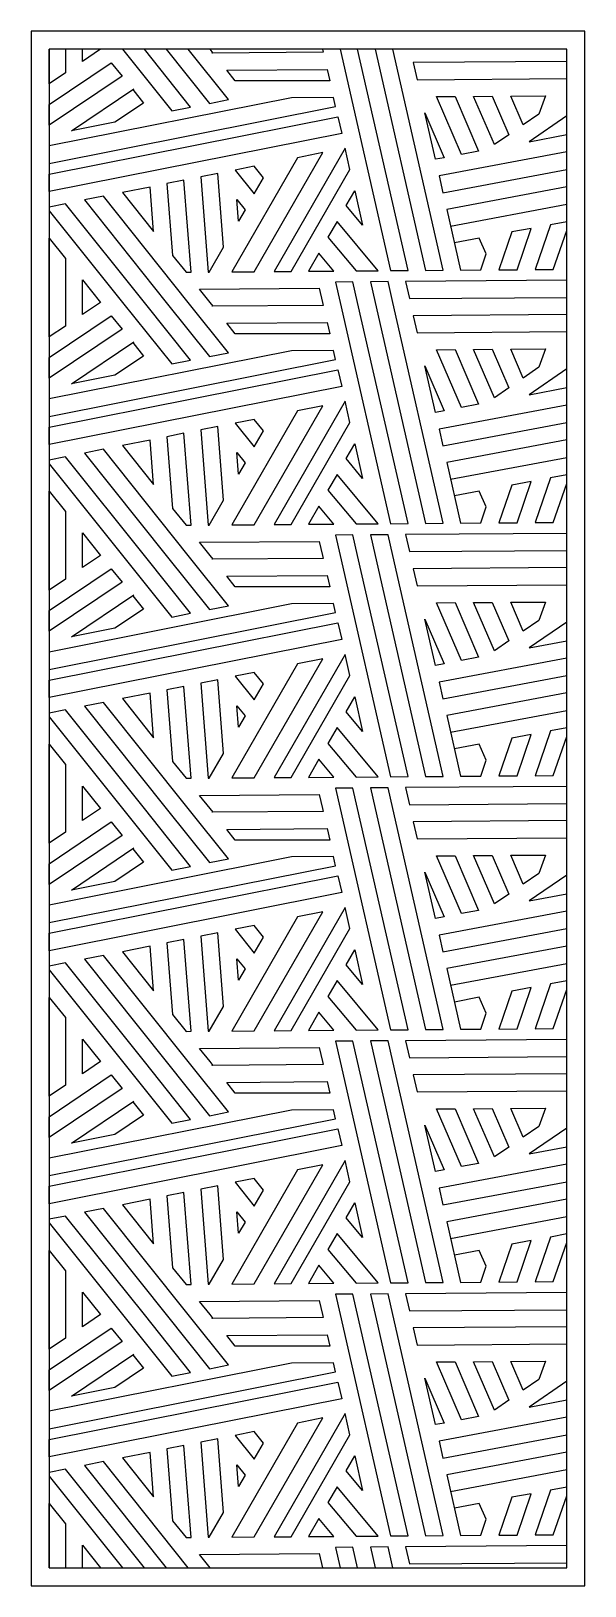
# Model space of a CAD drawing. Header units: millimetres. Extents: x 106 to 1110, y 505 to 3323.
import ezdxf

# ---------------------------------------------------------------- set-up
doc = ezdxf.new("R2010")
doc.units = ezdxf.units.MM
doc.layers.add('Layer 01', color=7, linetype='Continuous', true_color=0xffffff)

msp = doc.modelspace()

# ---------------------------------------------------------------- linework, layer by layer
at = {"layer": 'Layer 01'}
for p, q in [((1109.9, 3322.7), (106.1, 3322.7)), ((106.1, 3322.7), (106.1, 504.8)), ((1109.9, 504.8), (1109.9, 3322.7)), ((1076.9, 3289.7), (139.1, 3289.7)), ((139.1, 3289.7), (139.1, 537.8)), ((139.1, 3227), (139.1, 3289.7)), ((168.5, 3289.7), (168.5, 3246.8)), ((232.1, 3289.7), (199.5, 3267.7)), ((199.5, 3267.7), (199.5, 3289.7)), ((271.8, 3289.7), (361, 3178.1)), ((395.2, 3184.9), (311.5, 3289.7)), ((351.2, 3289.7), (429.5, 3191.7)), ((463.8, 3198.5), (390.9, 3289.7)), ((436.2, 3282.8), (430.6, 3289.7)), ((635.6, 3284.3), (434.1, 3282.8)), ((434.1, 3282.8), (434.9, 3284.3)), ((634.3, 3289.7), (635.6, 3284.3)), ((666.2, 3289.7), (757.6, 2888.6)), ((789.4, 2888.8), (698, 3289.7)), ((729.8, 3289.7), (821.1, 2889.1)), ((852.9, 2889.3), (761.6, 3289.7)), ((1076.9, 537.8), (1076.9, 3289.7)), ((139.1, 3189.6), (251.5, 3265.4)), ((168.5, 3246.8), (139.1, 3227)), ((270.9, 3241.1), (139.1, 3152.2)), ((251.5, 3265.4), (270.9, 3241.1)), ((460.8, 3251.9), (642.6, 3253.3)), ((476.2, 3232.6), (460.8, 3251.9)), ((642.6, 3253.3), (647.4, 3232.6)), ((1076.9, 3267.7), (798.9, 3265.6)), ((798.9, 3265.6), (806, 3234.6)), ((1076.9, 3236.7), (1076.9, 3267.7)), ((179.5, 3142), (292.4, 3218.2)), ((290.3, 3216.8), (309.8, 3192.4)), ((647.4, 3232.6), (476.2, 3232.6)), ((806, 3234.6), (1076.9, 3236.7)), ((827.4, 3235), (827.5, 3234.8)), ((578.1, 3201.9), (139.1, 3114.6)), ((139.1, 3152.2), (139.1, 3189.6)), ((139.1, 3083), (658, 3186.1)), ((309.8, 3192.4), (258.2, 3157.6)), ((361, 3178.1), (395.2, 3184.9)), ((429.5, 3191.7), (463.8, 3198.5)), ((654.2, 3202.5), (578.1, 3201.9)), ((658, 3186.1), (654.2, 3202.5)), ((840.8, 3203.9), (874.5, 3204.1)), ((886, 3099.2), (840.8, 3203.9)), ((874.5, 3204.1), (917.2, 3105.1)), ((908.2, 3204.4), (941.9, 3204.6)), ((945.9, 3116.9), (908.2, 3204.4)), ((941.9, 3204.6), (972, 3134.7)), ((975.5, 3204.9), (1038.6, 3205.4)), ((998.1, 3152.6), (975.5, 3204.9)), ((1038.6, 3205.4), (1026.6, 3172.1)), ((139.1, 3063.6), (662.2, 3167.6)), ((258.2, 3157.6), (179.5, 3142)), ((662.2, 3167.6), (669.1, 3137.4)), ((819.7, 3174.4), (854.7, 3093.3)), ((838.9, 3090.4), (819.7, 3174.4)), ((1026.6, 3172.1), (998.1, 3152.6)), ((1076.9, 3169), (1008.9, 3122.3)), ((1076.9, 3135.2), (1076.9, 3169)), ((669.1, 3137.4), (139.1, 3032)), ((972, 3134.7), (945.9, 3116.9)), ((1008.9, 3122.3), (1076.9, 3135.2)), ((139.1, 3114.6), (139.1, 3083)), ((510.7, 2886.7), (634.7, 3102.4)), ((675.1, 3110.4), (546.7, 2887)), ((634.7, 3102.4), (588.8, 3093.2)), ((675.2, 3110.4), (675.1, 3110.4)), ((684, 3072.1), (675.2, 3110.4)), ((1076.9, 3103.6), (845.8, 3060.1)), ((917.2, 3105.1), (886, 3099.2)), ((1076.9, 3072), (1076.9, 3103.6)), ((588.8, 3093.2), (469.9, 2886.4)), ((510.4, 3077.7), (476.2, 3070.9)), ((527.1, 3056.7), (510.4, 3077.7)), ((577.7, 2887.2), (684, 3072.1)), ((854.7, 3093.3), (838.9, 3090.4)), ((852.7, 3029.8), (1076.9, 3072)), ((139.1, 3032), (139.1, 3063.6)), ((383, 3052.3), (352.4, 3046.2)), ((352.4, 3046.2), (362.6, 2916.2)), ((396.1, 2885.9), (383, 3052.3)), ((444.3, 3064.5), (413.6, 3058.4)), ((413.6, 3058.4), (427.2, 2886.1)), ((454.8, 2930.9), (444.3, 3064.5)), ((476.2, 3070.9), (510.5, 3027.8)), ((510.5, 3027.8), (527.1, 3056.7)), ((845.8, 3060.1), (852.7, 3029.8)), ((237.3, 3023.4), (203, 3016.6)), ((203, 3016.6), (351.2, 2831.1)), ((390.9, 2831.1), (237.3, 3023.4)), ((321.7, 3040.1), (271.5, 3030.2)), ((271.5, 3030.2), (328.1, 2959.4)), ((328.1, 2959.4), (321.7, 3040.1)), ((479.1, 3017.4), (493.9, 2998.9)), ((482.2, 2978.5), (479.1, 3017.4)), ((677.2, 3006.5), (692.7, 3033.5)), ((692.7, 3033.5), (707.1, 2970.7)), ((1076.9, 3040.4), (859.6, 2999.5)), ((1076.9, 3008.9), (1076.9, 3040.4)), ((168.7, 3009.7), (139.1, 3003.9)), ((139.1, 3003.9), (139.1, 2997.1)), ((139.1, 2997.1), (271.8, 2831.1)), ((311.5, 2831.1), (168.7, 3009.7)), ((493.9, 2998.9), (482.2, 2978.5)), ((707.1, 2970.7), (677.2, 3006.5)), ((859.6, 2999.5), (884.7, 2889.5)), ((866.5, 2969.3), (1076.9, 3008.9)), ((660.7, 2977.8), (644.2, 2949.1)), ((735.3, 2888.4), (660.7, 2977.8)), ((1012.6, 2965.2), (977.5, 2958.6)), ((986.9, 2890.3), (1012.6, 2965.2)), ((1047.6, 2971.8), (1019.8, 2890.6)), ((1076.9, 2977.3), (1047.6, 2971.8)), ((1052.7, 2890.8), (1076.9, 2961.6)), ((1076.9, 2961.6), (1076.9, 2977.3)), ((139.1, 2831.1), (139.1, 2947.4)), ((139.1, 2947.4), (168.5, 2910.7)), ((429.1, 2886.1), (454.8, 2930.9)), ((644.2, 2949.1), (695.1, 2888.1)), ((918.5, 2947.5), (873.4, 2939)), ((931.1, 2918.8), (918.5, 2947.5)), ((977.5, 2958.6), (954, 2890.1)), ((168.5, 2910.7), (168.5, 2831.1)), ((332.4, 2904.2), (332.5, 2903.4)), ((362.6, 2916.2), (386.9, 2885.8)), ((627.8, 2920.5), (608.8, 2887.5)), ((655, 2887.8), (627.8, 2920.5)), ((921.2, 2889.8), (931.1, 2918.8)), ((386.9, 2885.8), (396.1, 2885.9)), ((427.2, 2886.1), (429.1, 2886.1)), ((469.9, 2886.4), (510.7, 2886.7)), ((546.7, 2887), (577.7, 2887.2)), ((608.8, 2887.5), (655, 2887.8)), ((695.1, 2888.1), (735.3, 2888.4)), ((757.6, 2888.6), (789.4, 2888.8)), ((821.1, 2889.1), (852.9, 2889.3)), ((884.7, 2889.5), (921.2, 2889.8)), ((954, 2890.1), (986.9, 2890.3)), ((1019.8, 2890.6), (1052.7, 2890.8)), ((199.5, 2831.1), (199.5, 2871.8)), ((199.5, 2871.8), (232.1, 2831.1)), ((411.5, 2855), (628.5, 2856.6)), ((430.6, 2831.1), (411.5, 2855)), ((628.5, 2856.6), (634.3, 2831.1)), ((689.5, 2868.2), (657.8, 2867.9)), ((657.8, 2867.9), (666.2, 2831.1)), ((698, 2831.1), (689.5, 2868.2)), ((753.1, 2868.6), (721.3, 2868.4)), ((721.3, 2868.4), (729.8, 2831.1)), ((761.6, 2831.1), (753.1, 2868.6)), ((1076.9, 2871.1), (784.8, 2868.9)), ((784.8, 2868.9), (791.9, 2837.9)), ((1076.9, 2840.1), (1076.9, 2871.1)), ((139.1, 2768.4), (139.1, 2831.1)), ((168.5, 2831.1), (168.5, 2788.2)), ((232.1, 2831.1), (199.5, 2809.1)), ((199.5, 2809.1), (199.5, 2831.1)), ((271.8, 2831.1), (361, 2719.4)), ((395.2, 2726.2), (311.5, 2831.1)), ((351.2, 2831.1), (429.5, 2733)), ((463.8, 2739.8), (390.9, 2831.1)), ((436.2, 2824.1), (430.6, 2831.1)), ((635.6, 2825.6), (434.1, 2824.1)), ((434.1, 2824.1), (434.9, 2825.6)), ((634.3, 2831.1), (635.6, 2825.6)), ((666.2, 2831.1), (757.6, 2429.9)), ((789.4, 2430.2), (698, 2831.1)), ((729.8, 2831.1), (821.1, 2430.4)), ((852.9, 2430.6), (761.6, 2831.1)), ((791.9, 2837.9), (1076.9, 2840.1)), ((139.1, 2730.9), (251.5, 2806.7)), ((251.5, 2806.7), (270.9, 2782.4)), ((460.8, 2793.3), (642.6, 2794.6)), ((476.2, 2774), (460.8, 2793.3)), ((642.6, 2794.6), (647.4, 2774)), ((1076.9, 2809), (798.9, 2806.9)), ((798.9, 2806.9), (806, 2776)), ((1076.9, 2778), (1076.9, 2809)), ((168.5, 2788.2), (139.1, 2768.4)), ((270.9, 2782.4), (139.1, 2693.5)), ((647.4, 2774), (476.2, 2774)), ((806, 2776), (1076.9, 2778)), ((827.4, 2776.3), (827.5, 2776.1)), ((578.1, 2743.2), (139.1, 2656)), ((179.5, 2683.3), (292.4, 2759.5)), ((309.8, 2733.8), (258.2, 2699)), ((290.3, 2758.1), (309.8, 2733.8)), ((429.5, 2733), (463.8, 2739.8)), ((654.2, 2743.8), (578.1, 2743.2)), ((658, 2727.5), (654.2, 2743.8)), ((840.8, 2745.2), (874.5, 2745.5)), ((886, 2640.6), (840.8, 2745.2)), ((874.5, 2745.5), (917.2, 2646.4)), ((908.2, 2745.7), (941.9, 2746)), ((945.9, 2658.2), (908.2, 2745.7)), ((941.9, 2746), (972, 2676.1)), ((975.5, 2746.2), (1038.6, 2746.7)), ((998.1, 2693.9), (975.5, 2746.2)), ((1038.6, 2746.7), (1026.6, 2713.4)), ((139.1, 2693.5), (139.1, 2730.9)), ((139.1, 2624.3), (658, 2727.5)), ((139.1, 2605), (662.2, 2709)), ((361, 2719.4), (395.2, 2726.2)), ((662.2, 2709), (669.1, 2678.7)), ((819.7, 2715.8), (854.7, 2634.7)), ((838.9, 2631.7), (819.7, 2715.8)), ((1026.6, 2713.4), (998.1, 2693.9)), ((1076.9, 2710.3), (1008.9, 2663.7)), ((1076.9, 2676.5), (1076.9, 2710.3)), ((669.1, 2678.7), (139.1, 2573.3)), ((258.2, 2699), (179.5, 2683.3)), ((139.1, 2656), (139.1, 2624.3)), ((675.1, 2651.7), (546.7, 2428.3)), ((675.2, 2651.8), (675.1, 2651.7)), ((684, 2613.4), (675.2, 2651.8)), ((972, 2676.1), (945.9, 2658.2)), ((1008.9, 2663.7), (1076.9, 2676.5)), ((588.8, 2634.6), (469.9, 2427.8)), ((510.7, 2428.1), (634.7, 2643.7)), ((634.7, 2643.7), (588.8, 2634.6)), ((854.7, 2634.7), (838.9, 2631.7)), ((1076.9, 2644.9), (845.8, 2601.4)), ((917.2, 2646.4), (886, 2640.6)), ((1076.9, 2613.4), (1076.9, 2644.9)), ((139.1, 2573.3), (139.1, 2605)), ((383, 2593.7), (352.4, 2587.6)), ((396.1, 2427.2), (383, 2593.7)), ((444.3, 2605.9), (413.6, 2599.8)), ((413.6, 2599.8), (427.2, 2427.4)), ((454.8, 2472.3), (444.3, 2605.9)), ((510.4, 2619), (476.2, 2612.2)), ((476.2, 2612.2), (510.5, 2569.2)), ((527.1, 2598.1), (510.4, 2619)), ((510.5, 2569.2), (527.1, 2598.1)), ((577.7, 2428.6), (684, 2613.4)), ((845.8, 2601.4), (852.7, 2571.1)), ((852.7, 2571.1), (1076.9, 2613.4)), ((237.3, 2564.7), (203, 2557.9)), ((390.9, 2372.4), (237.3, 2564.7)), ((321.7, 2581.5), (271.5, 2571.5)), ((271.5, 2571.5), (328.1, 2500.7)), ((328.1, 2500.7), (321.7, 2581.5)), ((352.4, 2587.6), (362.6, 2457.5)), ((677.2, 2547.8), (692.7, 2574.9)), ((692.7, 2574.9), (707.1, 2512)), ((1076.9, 2581.8), (859.6, 2540.9)), ((1076.9, 2550.2), (1076.9, 2581.8)), ((168.7, 2551.1), (139.1, 2545.2)), ((139.1, 2545.2), (139.1, 2538.5)), ((139.1, 2538.5), (271.8, 2372.4)), ((311.5, 2372.4), (168.7, 2551.1)), ((203, 2557.9), (351.2, 2372.4)), ((479.1, 2558.8), (493.9, 2540.2)), ((482.2, 2519.9), (479.1, 2558.8)), ((493.9, 2540.2), (482.2, 2519.9)), ((707.1, 2512), (677.2, 2547.8)), ((859.6, 2540.9), (884.7, 2430.9)), ((866.5, 2510.6), (1076.9, 2550.2)), ((660.7, 2519.2), (644.2, 2490.5)), ((735.3, 2429.8), (660.7, 2519.2)), ((1047.6, 2513.1), (1019.8, 2431.9)), ((1076.9, 2518.6), (1047.6, 2513.1)), ((1076.9, 2503), (1076.9, 2518.6)), ((139.1, 2372.4), (139.1, 2488.7)), ((139.1, 2488.7), (168.5, 2452)), ((644.2, 2490.5), (695.1, 2429.5)), ((918.5, 2488.8), (873.4, 2480.3)), ((931.1, 2460.2), (918.5, 2488.8)), ((977.5, 2499.9), (954, 2431.4)), ((1012.6, 2506.5), (977.5, 2499.9)), ((986.9, 2431.7), (1012.6, 2506.5)), ((1052.7, 2432.2), (1076.9, 2503)), ((168.5, 2452), (168.5, 2372.4)), ((362.6, 2457.5), (386.9, 2427.1)), ((429.1, 2427.4), (454.8, 2472.3)), ((627.8, 2461.8), (608.8, 2428.8)), ((655, 2429.2), (627.8, 2461.8)), ((921.2, 2431.2), (931.1, 2460.2)), ((332.4, 2445.6), (332.5, 2444.7)), ((386.9, 2427.1), (396.1, 2427.2)), ((427.2, 2427.4), (429.1, 2427.4)), ((469.9, 2427.8), (510.7, 2428.1)), ((546.7, 2428.3), (577.7, 2428.6)), ((608.8, 2428.8), (655, 2429.2)), ((695.1, 2429.5), (735.3, 2429.8)), ((757.6, 2429.9), (789.4, 2430.2)), ((821.1, 2430.4), (852.9, 2430.6)), ((884.7, 2430.9), (921.2, 2431.2)), ((954, 2431.4), (986.9, 2431.7)), ((1019.8, 2431.9), (1052.7, 2432.2)), ((199.5, 2372.4), (199.5, 2413.2)), ((199.5, 2413.2), (232.1, 2372.4)), ((411.5, 2396.3), (628.5, 2397.9)), ((430.6, 2372.4), (411.5, 2396.3)), ((628.5, 2397.9), (634.3, 2372.4)), ((689.5, 2409.5), (657.8, 2409.3)), ((657.8, 2409.3), (666.2, 2372.4)), ((698, 2372.4), (689.5, 2409.5)), ((753.1, 2410), (721.3, 2409.7)), ((721.3, 2409.7), (729.8, 2372.4)), ((761.6, 2372.4), (753.1, 2410)), ((1076.9, 2412.4), (784.8, 2410.2)), ((784.8, 2410.2), (791.9, 2379.3)), ((1076.9, 2381.4), (1076.9, 2412.4)), ((139.1, 2309.7), (139.1, 2372.4)), ((168.5, 2372.4), (168.5, 2329.5)), ((232.1, 2372.4), (199.5, 2350.4)), ((199.5, 2350.4), (199.5, 2372.4)), ((271.8, 2372.4), (361, 2260.7)), ((395.2, 2267.6), (311.5, 2372.4)), ((351.2, 2372.4), (429.5, 2274.4)), ((463.8, 2281.2), (390.9, 2372.4)), ((436.2, 2365.4), (430.6, 2372.4)), ((634.3, 2372.4), (635.6, 2367)), ((666.2, 2372.4), (757.6, 1971.3)), ((789.4, 1971.5), (698, 2372.4)), ((729.8, 2372.4), (821.1, 1971.7)), ((852.9, 1972), (761.6, 2372.4)), ((791.9, 2379.3), (1076.9, 2381.4)), ((139.1, 2272.3), (251.5, 2348.1)), ((251.5, 2348.1), (270.9, 2323.8)), ((635.6, 2367), (434.1, 2365.4)), ((434.1, 2365.4), (434.9, 2367)), ((1076.9, 2350.4), (798.9, 2348.3)), ((798.9, 2348.3), (806, 2317.3)), ((1076.9, 2319.3), (1076.9, 2350.4)), ((168.5, 2329.5), (139.1, 2309.7)), ((270.9, 2323.8), (139.1, 2234.9)), ((460.8, 2334.6), (642.6, 2336)), ((476.2, 2315.3), (460.8, 2334.6)), ((647.4, 2315.3), (476.2, 2315.3)), ((642.6, 2336), (647.4, 2315.3)), ((806, 2317.3), (1076.9, 2319.3)), ((827.4, 2317.7), (827.5, 2317.5)), ((578.1, 2284.6), (139.1, 2197.3)), ((179.5, 2224.7), (292.4, 2300.8)), ((290.3, 2299.4), (309.8, 2275.1)), ((654.2, 2285.1), (578.1, 2284.6)), ((658, 2268.8), (654.2, 2285.1)), ((840.8, 2286.5), (874.5, 2286.8)), ((886, 2181.9), (840.8, 2286.5)), ((874.5, 2286.8), (917.2, 2187.8)), ((908.2, 2287), (941.9, 2287.3)), ((945.9, 2199.5), (908.2, 2287)), ((941.9, 2287.3), (972, 2217.4)), ((975.5, 2287.6), (1038.6, 2288)), ((998.1, 2235.3), (975.5, 2287.6)), ((1038.6, 2288), (1026.6, 2254.7)), ((139.1, 2234.9), (139.1, 2272.3)), ((139.1, 2165.7), (658, 2268.8)), ((309.8, 2275.1), (258.2, 2240.3)), ((361, 2260.7), (395.2, 2267.6)), ((429.5, 2274.4), (463.8, 2281.2)), ((819.7, 2257.1), (854.7, 2176)), ((838.9, 2173), (819.7, 2257.1)), ((1026.6, 2254.7), (998.1, 2235.3)), ((139.1, 2146.3), (662.2, 2250.3)), ((258.2, 2240.3), (179.5, 2224.7)), ((662.2, 2250.3), (669.1, 2220)), ((1076.9, 2251.6), (1008.9, 2205)), ((1076.9, 2217.8), (1076.9, 2251.6)), ((669.1, 2220), (139.1, 2114.7)), ((972, 2217.4), (945.9, 2199.5)), ((1008.9, 2205), (1076.9, 2217.8)), ((139.1, 2197.3), (139.1, 2165.7)), ((588.8, 2175.9), (469.9, 1969.1)), ((510.7, 1969.4), (634.7, 2185)), ((675.1, 2193.1), (546.7, 1969.7)), ((634.7, 2185), (588.8, 2175.9)), ((675.2, 2193.1), (675.1, 2193.1)), ((684, 2154.7), (675.2, 2193.1)), ((854.7, 2176), (838.9, 2173)), ((1076.9, 2186.3), (845.8, 2142.8)), ((917.2, 2187.8), (886, 2181.9)), ((1076.9, 2154.7), (1076.9, 2186.3)), ((139.1, 2114.7), (139.1, 2146.3)), ((444.3, 2147.2), (413.6, 2141.1)), ((454.8, 2013.6), (444.3, 2147.2)), ((510.4, 2160.3), (476.2, 2153.5)), ((476.2, 2153.5), (510.5, 2110.5)), ((527.1, 2139.4), (510.4, 2160.3)), ((577.7, 1969.9), (684, 2154.7)), ((845.8, 2142.8), (852.7, 2112.5)), ((852.7, 2112.5), (1076.9, 2154.7)), ((321.7, 2122.8), (271.5, 2112.9)), ((328.1, 2042.1), (321.7, 2122.8)), ((383, 2135), (352.4, 2128.9)), ((352.4, 2128.9), (362.6, 1998.8)), ((396.1, 1968.5), (383, 2135)), ((413.6, 2141.1), (427.2, 1968.8)), ((510.5, 2110.5), (527.1, 2139.4)), ((677.2, 2089.2), (692.7, 2116.2)), ((692.7, 2116.2), (707.1, 2053.4)), ((1076.9, 2123.1), (859.6, 2082.2)), ((1076.9, 2091.6), (1076.9, 2123.1)), ((168.7, 2092.4), (139.1, 2086.5)), ((139.1, 2086.5), (139.1, 2079.8)), ((311.5, 1913.7), (168.7, 2092.4)), ((237.3, 2106), (203, 2099.2)), ((203, 2099.2), (351.2, 1913.7)), ((390.9, 1913.7), (237.3, 2106)), ((271.5, 2112.9), (328.1, 2042.1)), ((479.1, 2100.1), (493.9, 2081.6)), ((482.2, 2061.2), (479.1, 2100.1)), ((707.1, 2053.4), (677.2, 2089.2)), ((866.5, 2051.9), (1076.9, 2091.6)), ((139.1, 2079.8), (271.8, 1913.7)), ((493.9, 2081.6), (482.2, 2061.2)), ((660.7, 2060.5), (644.2, 2031.8)), ((735.3, 1971.1), (660.7, 2060.5)), ((859.6, 2082.2), (884.7, 1972.2)), ((1076.9, 2060), (1047.6, 2054.5)), ((1076.9, 2044.3), (1076.9, 2060)), ((139.1, 1913.7), (139.1, 2030.1)), ((139.1, 2030.1), (168.5, 1993.4)), ((644.2, 2031.8), (695.1, 1970.8)), ((918.5, 2030.2), (873.4, 2021.7)), ((931.1, 2001.5), (918.5, 2030.2)), ((977.5, 2041.3), (954, 1972.7)), ((1012.6, 2047.9), (977.5, 2041.3)), ((986.9, 1973), (1012.6, 2047.9)), ((1047.6, 2054.5), (1019.8, 1973.2)), ((1052.7, 1973.5), (1076.9, 2044.3)), ((429.1, 1968.8), (454.8, 2013.6)), ((627.8, 2003.1), (608.8, 1970.1)), ((655, 1970.5), (627.8, 2003.1)), ((921.2, 1972.5), (931.1, 2001.5)), ((168.5, 1993.4), (168.5, 1913.7)), ((332.4, 1986.9), (332.5, 1986.1)), ((362.6, 1998.8), (386.9, 1968.5)), ((954, 1972.7), (986.9, 1973)), ((1019.8, 1973.2), (1052.7, 1973.5)), ((199.5, 1913.7), (199.5, 1954.5)), ((199.5, 1954.5), (232.1, 1913.7)), ((386.9, 1968.5), (396.1, 1968.5)), ((427.2, 1968.8), (429.1, 1968.8)), ((469.9, 1969.1), (510.7, 1969.4)), ((546.7, 1969.7), (577.7, 1969.9)), ((608.8, 1970.1), (655, 1970.5)), ((689.5, 1950.8), (657.8, 1950.6)), ((657.8, 1950.6), (666.2, 1913.7)), ((698, 1913.7), (689.5, 1950.8)), ((695.1, 1970.8), (735.3, 1971.1)), ((753.1, 1951.3), (721.3, 1951.1)), ((721.3, 1951.1), (729.8, 1913.7)), ((761.6, 1913.7), (753.1, 1951.3)), ((757.6, 1971.3), (789.4, 1971.5)), ((1076.9, 1953.8), (784.8, 1951.6)), ((784.8, 1951.6), (791.9, 1920.6)), ((821.1, 1971.7), (852.9, 1972)), ((884.7, 1972.2), (921.2, 1972.5)), ((1076.9, 1922.7), (1076.9, 1953.8)), ((411.5, 1937.6), (628.5, 1939.3)), ((430.6, 1913.7), (411.5, 1937.6)), ((628.5, 1939.3), (634.3, 1913.7)), ((791.9, 1920.6), (1076.9, 1922.7)), ((139.1, 1851), (139.1, 1913.7)), ((139.1, 1813.6), (251.5, 1889.4)), ((168.5, 1913.7), (168.5, 1870.8)), ((232.1, 1913.7), (199.5, 1891.8)), ((199.5, 1891.8), (199.5, 1913.7)), ((251.5, 1889.4), (270.9, 1865.1)), ((271.8, 1913.7), (361, 1802.1)), ((395.2, 1808.9), (311.5, 1913.7)), ((351.2, 1913.7), (429.5, 1815.7)), ((463.8, 1822.5), (390.9, 1913.7)), ((436.2, 1906.8), (430.6, 1913.7)), ((635.6, 1908.3), (434.1, 1906.8)), ((434.1, 1906.8), (434.9, 1908.3)), ((634.3, 1913.7), (635.6, 1908.3)), ((666.2, 1913.7), (757.6, 1512.6)), ((789.4, 1512.8), (698, 1913.7)), ((729.8, 1913.7), (821.1, 1513.1)), ((852.9, 1513.3), (761.6, 1913.7)), ((1076.9, 1891.7), (798.9, 1889.6)), ((798.9, 1889.6), (806, 1858.6)), ((1076.9, 1860.7), (1076.9, 1891.7)), ((168.5, 1870.8), (139.1, 1851)), ((270.9, 1865.1), (139.1, 1776.2)), ((460.8, 1875.9), (642.6, 1877.3)), ((476.2, 1856.6), (460.8, 1875.9)), ((642.6, 1877.3), (647.4, 1856.6)), ((806, 1858.6), (1076.9, 1860.7)), ((179.5, 1766), (292.4, 1842.2)), ((290.3, 1840.8), (309.8, 1816.5)), ((647.4, 1856.6), (476.2, 1856.6)), ((827.4, 1859), (827.5, 1858.8)), ((578.1, 1825.9), (139.1, 1738.6)), ((139.1, 1776.2), (139.1, 1813.6)), ((139.1, 1707), (658, 1810.1)), ((309.8, 1816.5), (258.2, 1781.6)), ((361, 1802.1), (395.2, 1808.9)), ((429.5, 1815.7), (463.8, 1822.5)), ((654.2, 1826.5), (578.1, 1825.9)), ((658, 1810.1), (654.2, 1826.5)), ((840.8, 1827.9), (874.5, 1828.1)), ((886, 1723.2), (840.8, 1827.9)), ((874.5, 1828.1), (917.2, 1729.1)), ((908.2, 1828.4), (941.9, 1828.6)), ((945.9, 1740.9), (908.2, 1828.4)), ((941.9, 1828.6), (972, 1758.7)), ((975.5, 1828.9), (1038.6, 1829.4)), ((998.1, 1776.6), (975.5, 1828.9)), ((1038.6, 1829.4), (1026.6, 1796.1)), ((139.1, 1687.7), (662.2, 1791.6)), ((258.2, 1781.6), (179.5, 1766)), ((662.2, 1791.6), (669.1, 1761.4)), ((819.7, 1798.4), (854.7, 1717.3)), ((838.9, 1714.4), (819.7, 1798.4)), ((1026.6, 1796.1), (998.1, 1776.6)), ((1076.9, 1793), (1008.9, 1746.4)), ((1076.9, 1759.2), (1076.9, 1793)), ((669.1, 1761.4), (139.1, 1656)), ((972, 1758.7), (945.9, 1740.9)), ((1008.9, 1746.4), (1076.9, 1759.2)), ((139.1, 1738.6), (139.1, 1707)), ((510.7, 1510.7), (634.7, 1726.4)), ((675.1, 1734.4), (546.7, 1511)), ((634.7, 1726.4), (588.8, 1717.3)), ((675.2, 1734.4), (675.1, 1734.4)), ((684, 1696.1), (675.2, 1734.4)), ((1076.9, 1727.6), (845.8, 1684.1)), ((917.2, 1729.1), (886, 1723.2)), ((1076.9, 1696), (1076.9, 1727.6)), ((588.8, 1717.3), (469.9, 1510.4)), ((510.4, 1701.7), (476.2, 1694.9)), ((476.2, 1694.9), (510.5, 1651.8)), ((527.1, 1680.7), (510.4, 1701.7)), ((577.7, 1511.2), (684, 1696.1)), ((854.7, 1717.3), (838.9, 1714.4)), ((852.7, 1653.8), (1076.9, 1696)), ((139.1, 1656), (139.1, 1687.7)), ((321.7, 1664.2), (271.5, 1654.2)), ((328.1, 1583.4), (321.7, 1664.2)), ((383, 1676.3), (352.4, 1670.3)), ((352.4, 1670.3), (362.6, 1540.2)), ((396.1, 1509.9), (383, 1676.3)), ((444.3, 1688.5), (413.6, 1682.4)), ((413.6, 1682.4), (427.2, 1510.1)), ((454.8, 1554.9), (444.3, 1688.5)), ((510.5, 1651.8), (527.1, 1680.7)), ((845.8, 1684.1), (852.7, 1653.8)), ((1076.9, 1664.5), (859.6, 1623.6)), ((1076.9, 1632.9), (1076.9, 1664.5)), ((237.3, 1647.4), (203, 1640.6)), ((203, 1640.6), (351.2, 1455.1)), ((390.9, 1455.1), (237.3, 1647.4)), ((271.5, 1654.2), (328.1, 1583.4)), ((479.1, 1641.4), (493.9, 1622.9)), ((482.2, 1602.5), (479.1, 1641.4)), ((677.2, 1630.5), (692.7, 1657.5)), ((692.7, 1657.5), (707.1, 1594.7)), ((168.7, 1633.8), (139.1, 1627.9)), ((139.1, 1627.9), (139.1, 1621.1)), ((139.1, 1621.1), (271.8, 1455.1)), ((311.5, 1455.1), (168.7, 1633.8)), ((493.9, 1622.9), (482.2, 1602.5)), ((707.1, 1594.7), (677.2, 1630.5)), ((859.6, 1623.6), (884.7, 1513.6)), ((866.5, 1593.3), (1076.9, 1632.9)), ((660.7, 1601.8), (644.2, 1573.2)), ((735.3, 1512.4), (660.7, 1601.8)), ((977.5, 1582.6), (954, 1514.1)), ((1012.6, 1589.2), (977.5, 1582.6)), ((986.9, 1514.3), (1012.6, 1589.2)), ((1047.6, 1595.8), (1019.8, 1514.6)), ((1076.9, 1601.3), (1047.6, 1595.8)), ((1052.7, 1514.8), (1076.9, 1585.7)), ((1076.9, 1585.7), (1076.9, 1601.3)), ((139.1, 1455.1), (139.1, 1571.4)), ((139.1, 1571.4), (168.5, 1534.7)), ((429.1, 1510.1), (454.8, 1554.9)), ((644.2, 1573.2), (695.1, 1512.1)), ((918.5, 1571.5), (873.4, 1563)), ((931.1, 1542.9), (918.5, 1571.5)), ((168.5, 1534.7), (168.5, 1455.1)), ((332.4, 1528.2), (332.5, 1527.4)), ((362.6, 1540.2), (386.9, 1509.8)), ((627.8, 1544.5), (608.8, 1511.5)), ((655, 1511.8), (627.8, 1544.5)), ((921.2, 1513.8), (931.1, 1542.9)), ((199.5, 1455.1), (199.5, 1495.9)), ((199.5, 1495.9), (232.1, 1455.1)), ((386.9, 1509.8), (396.1, 1509.9)), ((427.2, 1510.1), (429.1, 1510.1)), ((469.9, 1510.4), (510.7, 1510.7)), ((546.7, 1511), (577.7, 1511.2)), ((608.8, 1511.5), (655, 1511.8)), ((695.1, 1512.1), (735.3, 1512.4)), ((757.6, 1512.6), (789.4, 1512.8)), ((1076.9, 1495.1), (784.8, 1492.9)), ((821.1, 1513.1), (852.9, 1513.3)), ((884.7, 1513.6), (921.2, 1513.8)), ((954, 1514.1), (986.9, 1514.3)), ((1019.8, 1514.6), (1052.7, 1514.8)), ((1076.9, 1464.1), (1076.9, 1495.1)), ((411.5, 1479), (628.5, 1480.6)), ((430.6, 1455.1), (411.5, 1479)), ((628.5, 1480.6), (634.3, 1455.1)), ((689.5, 1492.2), (657.8, 1491.9)), ((657.8, 1491.9), (666.2, 1455.1)), ((698, 1455.1), (689.5, 1492.2)), ((753.1, 1492.7), (721.3, 1492.4)), ((721.3, 1492.4), (729.8, 1455.1)), ((761.6, 1455.1), (753.1, 1492.7)), ((784.8, 1492.9), (791.9, 1461.9)), ((139.1, 1392.4), (139.1, 1455.1)), ((168.5, 1455.1), (168.5, 1412.2)), ((232.1, 1455.1), (199.5, 1433.1)), ((199.5, 1433.1), (199.5, 1455.1)), ((271.8, 1455.1), (361, 1343.4)), ((395.2, 1350.2), (311.5, 1455.1)), ((351.2, 1455.1), (429.5, 1357)), ((463.8, 1363.9), (390.9, 1455.1)), ((436.2, 1448.1), (430.6, 1455.1)), ((635.6, 1449.6), (434.1, 1448.1)), ((434.1, 1448.1), (434.9, 1449.6)), ((634.3, 1455.1), (635.6, 1449.6)), ((666.2, 1455.1), (757.6, 1053.9)), ((789.4, 1054.2), (698, 1455.1)), ((729.8, 1455.1), (821.1, 1054.4)), ((852.9, 1054.7), (761.6, 1455.1)), ((791.9, 1461.9), (1076.9, 1464.1)), ((139.1, 1355), (251.5, 1430.8)), ((168.5, 1412.2), (139.1, 1392.4)), ((251.5, 1430.8), (270.9, 1406.4)), ((460.8, 1417.3), (642.6, 1418.7)), ((476.2, 1398), (460.8, 1417.3)), ((642.6, 1418.7), (647.4, 1398)), ((1076.9, 1433.1), (798.9, 1431)), ((798.9, 1431), (806, 1400)), ((1076.9, 1402), (1076.9, 1433.1)), ((270.9, 1406.4), (139.1, 1317.5)), ((179.5, 1307.4), (292.4, 1383.5)), ((290.3, 1382.1), (309.8, 1357.8)), ((647.4, 1398), (476.2, 1398)), ((806, 1400), (1076.9, 1402)), ((827.4, 1400.3), (827.5, 1400.1)), ((578.1, 1367.2), (139.1, 1280)), ((139.1, 1317.5), (139.1, 1355)), ((309.8, 1357.8), (258.2, 1323)), ((429.5, 1357), (463.8, 1363.9)), ((654.2, 1367.8), (578.1, 1367.2)), ((658, 1351.5), (654.2, 1367.8)), ((840.8, 1369.2), (874.5, 1369.5)), ((886, 1264.6), (840.8, 1369.2)), ((874.5, 1369.5), (917.2, 1270.4)), ((908.2, 1369.7), (941.9, 1370)), ((945.9, 1282.2), (908.2, 1369.7)), ((941.9, 1370), (972, 1300.1)), ((975.5, 1370.2), (1038.6, 1370.7)), ((998.1, 1317.9), (975.5, 1370.2)), ((1038.6, 1370.7), (1026.6, 1337.4)), ((139.1, 1248.3), (658, 1351.5)), ((139.1, 1229), (662.2, 1333)), ((361, 1343.4), (395.2, 1350.2)), ((662.2, 1333), (669.1, 1302.7)), ((819.7, 1339.8), (854.7, 1258.7)), ((838.9, 1255.7), (819.7, 1339.8)), ((1026.6, 1337.4), (998.1, 1317.9)), ((1076.9, 1334.3), (1008.9, 1287.7)), ((1076.9, 1300.5), (1076.9, 1334.3)), ((669.1, 1302.7), (139.1, 1197.4)), ((258.2, 1323), (179.5, 1307.4)), ((972, 1300.1), (945.9, 1282.2)), ((1008.9, 1287.7), (1076.9, 1300.5)), ((139.1, 1280), (139.1, 1248.3)), ((675.1, 1275.7), (546.7, 1052.4)), ((675.2, 1275.8), (675.1, 1275.7)), ((684, 1237.4), (675.2, 1275.8)), ((1076.9, 1268.9), (845.8, 1225.4)), ((917.2, 1270.4), (886, 1264.6)), ((1076.9, 1237.4), (1076.9, 1268.9)), ((588.8, 1258.6), (469.9, 1051.8)), ((510.4, 1243), (476.2, 1236.2)), ((527.1, 1222.1), (510.4, 1243)), ((510.7, 1052.1), (634.7, 1267.7)), ((634.7, 1267.7), (588.8, 1258.6)), ((854.7, 1258.7), (838.9, 1255.7)), ((139.1, 1197.4), (139.1, 1229)), ((383, 1217.7), (352.4, 1211.6)), ((396.1, 1051.2), (383, 1217.7)), ((444.3, 1229.9), (413.6, 1223.8)), ((413.6, 1223.8), (427.2, 1051.4)), ((454.8, 1096.3), (444.3, 1229.9)), ((476.2, 1236.2), (510.5, 1193.2)), ((510.5, 1193.2), (527.1, 1222.1)), ((577.7, 1052.6), (684, 1237.4)), ((845.8, 1225.4), (852.7, 1195.2)), ((852.7, 1195.2), (1076.9, 1237.4)), ((237.3, 1188.7), (203, 1181.9)), ((390.9, 996.4), (237.3, 1188.7)), ((321.7, 1205.5), (271.5, 1195.5)), ((271.5, 1195.5), (328.1, 1124.7)), ((328.1, 1124.7), (321.7, 1205.5)), ((352.4, 1211.6), (362.6, 1081.5)), ((677.2, 1171.9), (692.7, 1198.9)), ((692.7, 1198.9), (707.1, 1136)), ((1076.9, 1205.8), (859.6, 1164.9)), ((1076.9, 1174.2), (1076.9, 1205.8)), ((168.7, 1175.1), (139.1, 1169.2)), ((139.1, 1169.2), (139.1, 1162.5)), ((139.1, 1162.5), (271.8, 996.4)), ((311.5, 996.4), (168.7, 1175.1)), ((203, 1181.9), (351.2, 996.4)), ((479.1, 1182.8), (493.9, 1164.3)), ((482.2, 1143.9), (479.1, 1182.8)), ((493.9, 1164.3), (482.2, 1143.9)), ((707.1, 1136), (677.2, 1171.9)), ((859.6, 1164.9), (884.7, 1054.9)), ((866.5, 1134.6), (1076.9, 1174.2)), ((660.7, 1143.2), (644.2, 1114.5)), ((735.3, 1053.8), (660.7, 1143.2)), ((1012.6, 1130.5), (977.5, 1123.9)), ((986.9, 1055.7), (1012.6, 1130.5)), ((1047.6, 1137.1), (1019.8, 1055.9)), ((1076.9, 1142.7), (1047.6, 1137.1)), ((1076.9, 1127), (1076.9, 1142.7)), ((139.1, 996.4), (139.1, 1112.8)), ((139.1, 1112.8), (168.5, 1076)), ((644.2, 1114.5), (695.1, 1053.5)), ((918.5, 1112.8), (873.4, 1104.3)), ((931.1, 1084.2), (918.5, 1112.8)), ((977.5, 1123.9), (954, 1055.4)), ((1052.7, 1056.2), (1076.9, 1127)), ((168.5, 1076), (168.5, 996.4)), ((362.6, 1081.5), (386.9, 1051.1)), ((429.1, 1051.5), (454.8, 1096.3)), ((627.8, 1085.8), (608.8, 1052.8)), ((655, 1053.2), (627.8, 1085.8)), ((921.2, 1055.2), (931.1, 1084.2)), ((332.4, 1069.6), (332.5, 1068.7)), ((386.9, 1051.1), (396.1, 1051.2)), ((427.2, 1051.4), (429.1, 1051.5)), ((469.9, 1051.8), (510.7, 1052.1)), ((546.7, 1052.4), (577.7, 1052.6)), ((608.8, 1052.8), (655, 1053.2)), ((695.1, 1053.5), (735.3, 1053.8)), ((757.6, 1053.9), (789.4, 1054.2)), ((821.1, 1054.4), (852.9, 1054.7)), ((884.7, 1054.9), (921.2, 1055.2)), ((954, 1055.4), (986.9, 1055.7)), ((1019.8, 1055.9), (1052.7, 1056.2)), ((199.5, 996.4), (199.5, 1037.2)), ((199.5, 1037.2), (232.1, 996.4)), ((411.5, 1020.3), (628.5, 1021.9)), ((430.6, 996.4), (411.5, 1020.3)), ((628.5, 1021.9), (634.3, 996.4)), ((689.5, 1033.5), (657.8, 1033.3)), ((657.8, 1033.3), (666.2, 996.4)), ((698, 996.4), (689.5, 1033.5)), ((753.1, 1034), (721.3, 1033.8)), ((721.3, 1033.8), (729.8, 996.4)), ((761.6, 996.4), (753.1, 1034)), ((1076.9, 1036.4), (784.8, 1034.2)), ((784.8, 1034.2), (791.9, 1003.3)), ((1076.9, 1005.4), (1076.9, 1036.4)), ((139.1, 933.7), (139.1, 996.4)), ((168.5, 996.4), (168.5, 953.5)), ((232.1, 996.4), (199.5, 974.4)), ((199.5, 974.4), (199.5, 996.4)), ((271.8, 996.4), (361, 884.8)), ((395.2, 891.6), (311.5, 996.4)), ((351.2, 996.4), (429.5, 898.4)), ((463.8, 905.2), (390.9, 996.4)), ((436.2, 989.5), (430.6, 996.4)), ((635.6, 991), (434.1, 989.4)), ((434.1, 989.4), (434.9, 991)), ((634.3, 996.4), (635.6, 991)), ((666.2, 996.4), (757.6, 595.3)), ((789.4, 595.5), (698, 996.4)), ((729.8, 996.4), (821.1, 595.8)), ((852.9, 596), (761.6, 996.4)), ((791.9, 1003.3), (1076.9, 1005.4)), ((139.1, 896.3), (251.5, 972.1)), ((251.5, 972.1), (270.9, 947.8)), ((460.8, 958.6), (642.6, 960)), ((476.2, 939.3), (460.8, 958.6)), ((642.6, 960), (647.4, 939.3)), ((1076.9, 974.4), (798.9, 972.3)), ((798.9, 972.3), (806, 941.3)), ((1076.9, 943.4), (1076.9, 974.4)), ((168.5, 953.5), (139.1, 933.7)), ((270.9, 947.8), (139.1, 858.9)), ((647.4, 939.3), (476.2, 939.3)), ((806, 941.3), (1076.9, 943.4)), ((827.4, 941.7), (827.5, 941.5)), ((578.1, 908.6), (139.1, 821.3)), ((179.5, 848.7), (292.4, 924.8)), ((290.3, 923.5), (309.8, 899.1)), ((429.5, 898.4), (463.8, 905.2)), ((654.2, 909.1), (578.1, 908.6)), ((658, 892.8), (654.2, 909.1)), ((840.8, 910.6), (874.5, 910.8)), ((886, 805.9), (840.8, 910.6)), ((874.5, 910.8), (917.2, 811.8)), ((908.2, 911.1), (941.9, 911.3)), ((945.9, 823.5), (908.2, 911.1)), ((941.9, 911.3), (972, 841.4)), ((975.5, 911.6), (1038.6, 912)), ((998.1, 859.3), (975.5, 911.6)), ((1038.6, 912), (1026.6, 878.8)), ((139.1, 858.9), (139.1, 896.3)), ((139.1, 789.7), (658, 892.8)), ((139.1, 770.3), (662.2, 874.3)), ((309.8, 899.1), (258.2, 864.3)), ((361, 884.8), (395.2, 891.6)), ((662.2, 874.3), (669.1, 844.1)), ((819.7, 881.1), (854.7, 800)), ((838.9, 797), (819.7, 881.1)), ((1026.6, 878.8), (998.1, 859.3)), ((1076.9, 875.6), (1008.9, 829)), ((1076.9, 841.8), (1076.9, 875.6)), ((258.2, 864.3), (179.5, 848.7)), ((669.1, 844.1), (139.1, 738.7)), ((139.1, 821.3), (139.1, 789.7)), ((972, 841.4), (945.9, 823.5)), ((1008.9, 829), (1076.9, 841.8)), ((588.8, 799.9), (469.9, 593.1)), ((510.7, 593.4), (634.7, 809.1)), ((675.1, 817.1), (546.7, 593.7)), ((634.7, 809.1), (588.8, 799.9)), ((675.2, 817.1), (675.1, 817.1)), ((684, 778.7), (675.2, 817.1)), ((854.7, 800), (838.9, 797)), ((1076.9, 810.3), (845.8, 766.8)), ((917.2, 811.8), (886, 805.9)), ((1076.9, 778.7), (1076.9, 810.3)), ((139.1, 738.7), (139.1, 770.3)), ((444.3, 771.2), (413.6, 765.1)), ((413.6, 765.1), (427.2, 592.8)), ((454.8, 637.6), (444.3, 771.2)), ((510.4, 784.4), (476.2, 777.5)), ((476.2, 777.5), (510.5, 734.5)), ((527.1, 763.4), (510.4, 784.4)), ((510.5, 734.5), (527.1, 763.4)), ((577.7, 593.9), (684, 778.7)), ((845.8, 766.8), (852.7, 736.5)), ((852.7, 736.5), (1076.9, 778.7)), ((321.7, 746.8), (271.5, 736.9)), ((271.5, 736.9), (328.1, 666.1)), ((328.1, 666.1), (321.7, 746.8)), ((383, 759), (352.4, 752.9)), ((352.4, 752.9), (362.6, 622.9)), ((396.1, 592.6), (383, 759)), ((677.2, 713.2), (692.7, 740.2)), ((692.7, 740.2), (707.1, 677.4)), ((1076.9, 747.1), (859.6, 706.2)), ((1076.9, 715.6), (1076.9, 747.1)), ((168.7, 716.4), (139.1, 710.5)), ((139.1, 710.5), (139.1, 703.8)), ((311.5, 537.8), (168.7, 716.4)), ((237.3, 730.1), (203, 723.2)), ((203, 723.2), (351.2, 537.8)), ((390.9, 537.8), (237.3, 730.1)), ((479.1, 724.1), (493.9, 705.6)), ((482.2, 685.2), (479.1, 724.1)), ((493.9, 705.6), (482.2, 685.2)), ((707.1, 677.4), (677.2, 713.2)), ((859.6, 706.2), (884.7, 596.2)), ((866.5, 676), (1076.9, 715.6)), ((139.1, 703.8), (271.8, 537.8)), ((660.7, 684.5), (644.2, 655.8)), ((735.3, 595.1), (660.7, 684.5)), ((1047.6, 678.5), (1019.8, 597.3)), ((1076.9, 684), (1047.6, 678.5)), ((1076.9, 668.3), (1076.9, 684)), ((139.1, 537.8), (139.1, 654.1)), ((139.1, 654.1), (168.5, 617.4)), ((644.2, 655.8), (695.1, 594.8)), ((918.5, 654.2), (873.4, 645.7)), ((931.1, 625.5), (918.5, 654.2)), ((977.5, 665.3), (954, 596.8)), ((1012.6, 671.9), (977.5, 665.3)), ((986.9, 597), (1012.6, 671.9)), ((1052.7, 597.5), (1076.9, 668.3)), ((362.6, 622.9), (386.9, 592.5)), ((429.1, 592.8), (454.8, 637.6)), ((627.8, 627.2), (608.8, 594.2)), ((655, 594.5), (627.8, 627.2)), ((921.2, 596.5), (931.1, 625.5)), ((168.5, 617.4), (168.5, 537.8)), ((332.4, 610.9), (332.5, 610.1)), ((386.9, 592.5), (396.1, 592.6)), ((427.2, 592.8), (429.1, 592.8)), ((469.9, 593.1), (510.7, 593.4)), ((546.7, 593.7), (577.7, 593.9)), ((608.8, 594.2), (655, 594.5)), ((695.1, 594.8), (735.3, 595.1)), ((757.6, 595.3), (789.4, 595.5)), ((821.1, 595.8), (852.9, 596)), ((884.7, 596.2), (921.2, 596.5)), ((954, 596.8), (986.9, 597)), ((1019.8, 597.3), (1052.7, 597.5)), ((199.5, 537.8), (199.5, 578.5)), ((199.5, 578.5), (232.1, 537.8)), ((689.5, 574.9), (657.8, 574.6)), ((657.8, 574.6), (666.2, 537.8)), ((698, 537.8), (689.5, 574.9)), ((753.1, 575.3), (721.3, 575.1)), ((721.3, 575.1), (729.8, 537.8)), ((761.6, 537.8), (753.1, 575.3)), ((1076.9, 577.8), (784.8, 575.6)), ((784.8, 575.6), (791.9, 544.6)), ((1076.9, 546.8), (1076.9, 577.8)), ((139.1, 537.8), (1076.9, 537.8)), ((411.5, 561.6), (628.5, 563.3)), ((430.6, 537.8), (411.5, 561.6)), ((628.5, 563.3), (634.3, 537.8)), ((791.9, 544.6), (1076.9, 546.8)), ((106.1, 504.8), (1109.9, 504.8))]:
    msp.add_line(p, q, dxfattribs=at)

doc.saveas('drawing.dxf')
